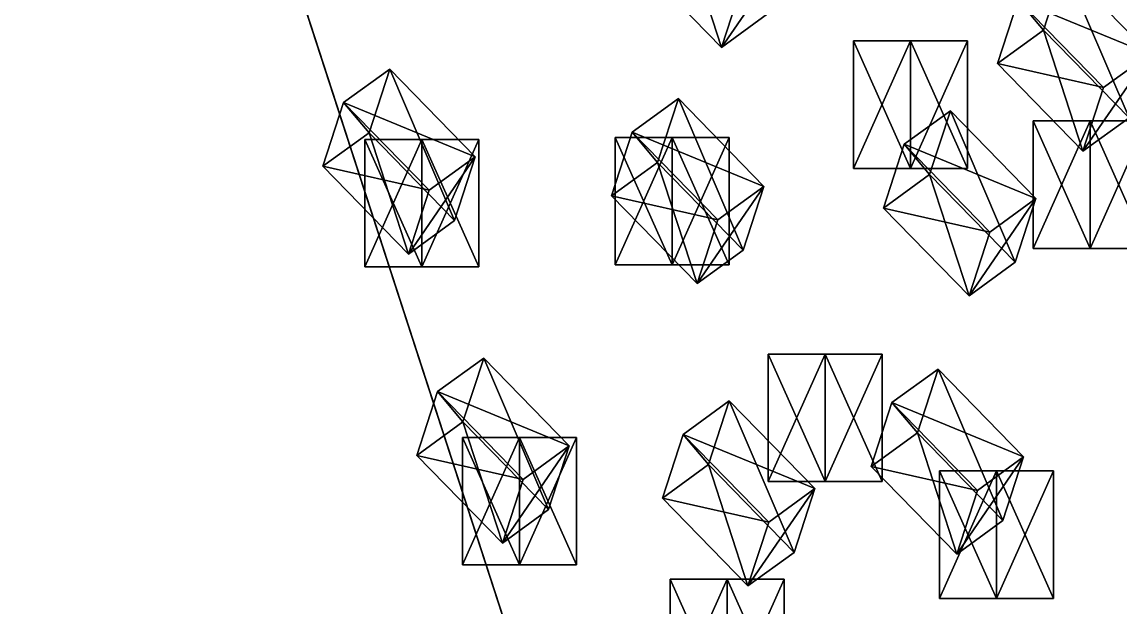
# Model space of a CAD drawing. Header units: metres. Extents: x -324 to 324, y -310 to 311.
# Drawn here: x -323.8 to -237.6, y -115.4 to -69.5 of the extents above; entities that cross this region are included whole.
import ezdxf

# ---------------------------------------------------------------- set-up
doc = ezdxf.new("R2010")
doc.units = ezdxf.units.M

msp = doc.modelspace()

# ---------------------------------------------------------------- linework, layer by layer
for p, q in [((-261.97607, -190.21149, -1061.904), (-323.78564, -0.00020891172, -938.3003)), ((-323.74664, -0.10168457, -938.09595), (-261.94806, -190.31653, -1061.6997))]:
    msp.add_line(p, q)
for points in [[(-323.78564, -0.00020891172, -938.3003), (-161.96652, 117.55693, -1261.8993), (-161.96637, -117.55719, -1261.8992), (-161.96626, -117.55709, -1261.899)], [(-323.78564, -0.00020891172, -938.3003), (-161.96637, -117.55719, -1261.8992), (-261.97607, -190.21149, -1061.904), (-261.97598, -190.21138, -1061.9039)], [(-61.935295, -190.30717, -738.10077), (-200.13196, -0.09590149, -738.10077), (-323.74664, -0.10168457, -938.09595), (-323.74655, -0.10158457, -938.0958)], [(-61.935295, -190.30717, -738.10077), (-323.74664, -0.10168457, -938.09595), (-261.94806, -190.31653, -1061.6997), (-261.94797, -190.31642, -1061.6996)], [(-268.8981, -71.47646, -914.2511), (-275.6064, -64.594635, -917.015), (-271.9885, -61.96604, -919.2513), (-271.9884, -61.965942, -919.25116)], [(-271.9885, -61.96604, -919.2513), (-265.28015, -68.84787, -916.4874), (-268.8981, -71.47646, -914.2511), (-268.898, -71.476364, -914.251)], [(-275.6064, -64.594635, -917.015), (-268.8981, -71.47646, -914.2511), (-267.27316, -66.47622, -905.7448), (-267.27307, -66.47612, -905.7447)], [(-268.8981, -71.47646, -914.2511), (-265.28015, -68.84787, -916.4874), (-263.65524, -63.847626, -907.9811), (-263.65515, -63.847527, -907.98096)], [(-263.65524, -63.847626, -907.9811), (-267.27316, -66.47622, -905.7448), (-268.8981, -71.47646, -914.2511), (-268.898, -71.476364, -914.251)], [(-235.29982, -71.991425, -871.6791), (-242.00815, -65.1096, -874.443), (-245.62608, -67.73819, -872.20667), (-245.62598, -67.73809, -872.20654)], [(-245.62608, -67.73819, -872.20667), (-242.00815, -65.1096, -874.443), (-243.63307, -70.10984, -882.9493), (-243.63297, -70.10974, -882.94916)], [(-236.92476, -76.99167, -880.1854), (-243.63307, -70.10984, -882.9493), (-242.00815, -65.1096, -874.443), (-242.00804, -65.1095, -874.4429)], [(-242.00815, -65.1096, -874.443), (-235.29982, -71.991425, -871.6791), (-236.92476, -76.99167, -880.1854), (-236.92465, -76.99157, -880.1853)], [(-243.63307, -70.10984, -882.9493), (-247.25102, -72.738434, -880.713), (-245.62608, -67.73819, -872.20667), (-245.62598, -67.73809, -872.20654)], [(-238.91777, -74.62002, -869.4428), (-245.62608, -67.73819, -872.20667), (-247.25102, -72.738434, -880.713), (-247.25092, -72.738335, -880.7129)], [(-245.62608, -67.73819, -872.20667), (-238.91777, -74.62002, -869.4428), (-235.29982, -71.991425, -871.6791), (-235.29971, -71.991325, -871.67896)], [(-240.5427, -79.62026, -877.9491), (-247.25102, -72.738434, -880.713), (-243.63307, -70.10984, -882.9493), (-243.63297, -70.10974, -882.94916)], [(-243.63307, -70.10984, -882.9493), (-236.92476, -76.99167, -880.1854), (-240.5427, -79.62026, -877.9491), (-240.54259, -79.62016, -877.949)], [(-254.05954, -80.96266, -1096.7402), (-258.5321, -80.96266, -1087.7961), (-258.5321, -70.96266, -1087.7961), (-258.532, -70.96256, -1087.796)], [(-254.05954, -70.96266, -1096.7402), (-258.5321, -70.96266, -1087.7961), (-254.06009, -70.96266, -1085.5598), (-254.05998, -70.96256, -1085.5597)], [(-258.5321, -80.96266, -1087.7961), (-254.06009, -80.96266, -1085.5598), (-254.06009, -70.96266, -1085.5598), (-254.05998, -70.96256, -1085.5597)], [(-258.5321, -70.96266, -1087.7961), (-254.05954, -70.96266, -1096.7402), (-254.05954, -80.96266, -1096.7402), (-254.05943, -80.96256, -1096.7401)], [(-254.06009, -70.96266, -1085.5598), (-258.5321, -70.96266, -1087.7961), (-258.5321, -80.96266, -1087.7961), (-258.532, -80.96256, -1087.796)], [(-254.06009, -80.96266, -1085.5598), (-249.58751, -80.96266, -1094.5039), (-249.58752, -70.96266, -1094.5039), (-249.58742, -70.96256, -1094.5038)], [(-254.06009, -70.96266, -1085.5598), (-249.58752, -70.96266, -1094.5039), (-254.05954, -70.96266, -1096.7402), (-254.05943, -70.96256, -1096.7401)], [(-249.58752, -70.96266, -1094.5039), (-254.06009, -70.96266, -1085.5598), (-254.06009, -80.96266, -1085.5598), (-254.05998, -80.96256, -1085.5597)], [(-249.58751, -80.96266, -1094.5039), (-254.05954, -80.96266, -1096.7402), (-254.05954, -70.96266, -1096.7402), (-254.05943, -70.96256, -1096.7401)], [(-254.05954, -70.96266, -1096.7402), (-249.58752, -70.96266, -1094.5039), (-249.58751, -80.96266, -1094.5039), (-249.5874, -80.96256, -1094.5038)], [(-240.5427, -79.62026, -877.9491), (-236.92476, -76.99167, -880.1854), (-235.29982, -71.991425, -871.6791), (-235.29971, -71.991325, -871.67896)], [(-235.29982, -71.991425, -871.6791), (-238.91777, -74.62002, -869.4428), (-240.5427, -79.62026, -877.9491), (-240.54259, -79.62016, -877.949)], [(-288.22305, -80.053696, -966.77686), (-294.93137, -73.17187, -969.5408), (-298.54932, -75.80046, -967.30444), (-298.54922, -75.80036, -967.3043)], [(-298.54932, -75.80046, -967.30444), (-294.93137, -73.17187, -969.5408), (-296.5563, -78.17211, -978.04706), (-296.5562, -78.17201, -978.04694)], [(-289.84796, -85.05394, -975.2832), (-296.5563, -78.17211, -978.04706), (-294.93137, -73.17187, -969.5408), (-294.93127, -73.17177, -969.54065)], [(-294.93137, -73.17187, -969.5408), (-288.22305, -80.053696, -966.77686), (-289.84796, -85.05394, -975.2832), (-289.84787, -85.05384, -975.2831)], [(-247.25102, -72.738434, -880.713), (-240.5427, -79.62026, -877.9491), (-238.91777, -74.62002, -869.4428), (-238.91766, -74.61992, -869.4427)], [(-296.5563, -78.17211, -978.04706), (-300.17422, -80.800705, -975.8108), (-298.54932, -75.80046, -967.30444), (-298.54922, -75.80036, -967.3043)], [(-291.84097, -82.68229, -964.5406), (-298.54932, -75.80046, -967.30444), (-300.17422, -80.800705, -975.8108), (-300.17413, -80.800606, -975.81067)], [(-298.54932, -75.80046, -967.30444), (-291.84097, -82.68229, -964.5406), (-288.22305, -80.053696, -966.77686), (-288.22296, -80.0536, -966.77673)], [(-265.57642, -82.37541, -932.8673), (-272.28473, -75.49358, -935.6312), (-275.90268, -78.12218, -933.3949), (-275.9026, -78.12208, -933.3948)], [(-275.90268, -78.12218, -933.3949), (-272.28473, -75.49358, -935.6312), (-273.90967, -80.49383, -944.1375), (-273.90958, -80.49373, -944.1374)], [(-267.20132, -87.375656, -941.37366), (-273.90967, -80.49383, -944.1375), (-272.28473, -75.49358, -935.6312), (-272.28464, -75.493484, -935.6311)], [(-272.28473, -75.49358, -935.6312), (-265.57642, -82.37541, -932.8673), (-267.20132, -87.375656, -941.37366), (-267.20123, -87.37556, -941.37354)], [(-244.2342, -83.32461, -899.45483), (-250.94254, -76.44278, -902.21875), (-254.56047, -79.07137, -899.9824), (-254.56036, -79.07127, -899.9823)], [(-254.56047, -79.07137, -899.9824), (-250.94254, -76.44278, -902.21875), (-252.56746, -81.44302, -910.72504), (-252.56735, -81.442924, -910.7249)], [(-245.85915, -88.32485, -907.9612), (-252.56746, -81.44302, -910.72504), (-250.94254, -76.44278, -902.21875), (-250.94243, -76.44268, -902.2186)], [(-250.94254, -76.44278, -902.21875), (-244.2342, -83.32461, -899.45483), (-245.85915, -88.32485, -907.9612), (-245.85904, -88.32475, -907.96106)], [(-239.98593, -87.24566, -1124.884), (-244.4585, -87.24566, -1115.94), (-244.45851, -77.24566, -1115.94), (-244.4584, -77.24556, -1115.9398)], [(-239.98593, -77.24566, -1124.884), (-244.45851, -77.24566, -1115.94), (-239.98648, -77.24566, -1113.7036), (-239.98637, -77.24556, -1113.7035)], [(-244.45851, -77.24566, -1115.94), (-239.98593, -77.24566, -1124.884), (-239.98593, -87.24566, -1124.884), (-239.98582, -87.24556, -1124.8839)], [(-239.98648, -77.24566, -1113.7036), (-244.45851, -77.24566, -1115.94), (-244.4585, -87.24566, -1115.94), (-244.45839, -87.24556, -1115.9398)], [(-244.4585, -87.24566, -1115.94), (-239.98648, -87.24566, -1113.7036), (-239.98648, -77.24566, -1113.7036), (-239.98637, -77.24556, -1113.7035)], [(-239.98648, -87.24566, -1113.7036), (-235.5139, -87.24566, -1122.6477), (-235.51392, -77.24566, -1122.6477), (-235.51381, -77.24556, -1122.6476)], [(-239.98648, -77.24566, -1113.7036), (-235.51392, -77.24566, -1122.6477), (-239.98593, -77.24566, -1124.884), (-239.98582, -77.24556, -1124.8839)], [(-235.51392, -77.24566, -1122.6477), (-239.98648, -77.24566, -1113.7036), (-239.98648, -87.24566, -1113.7036), (-239.98637, -87.24556, -1113.7035)], [(-235.5139, -87.24566, -1122.6477), (-239.98593, -87.24566, -1124.884), (-239.98593, -77.24566, -1124.884), (-239.98582, -77.24556, -1124.8839)], [(-239.98593, -77.24566, -1124.884), (-235.51392, -77.24566, -1122.6477), (-235.5139, -87.24566, -1122.6477), (-235.5138, -87.24556, -1122.6476)], [(-293.4659, -87.68253, -973.0469), (-300.17422, -80.800705, -975.8108), (-296.5563, -78.17211, -978.04706), (-296.5562, -78.17201, -978.04694)], [(-296.5563, -78.17211, -978.04706), (-289.84796, -85.05394, -975.2832), (-293.4659, -87.68253, -973.0469), (-293.46582, -87.682434, -973.04675)], [(-273.90967, -80.49383, -944.1375), (-277.5276, -83.12242, -941.90125), (-275.90268, -78.12218, -933.3949), (-275.9026, -78.12208, -933.3948)], [(-269.19434, -85.004005, -930.63104), (-275.90268, -78.12218, -933.3949), (-277.5276, -83.12242, -941.90125), (-277.5275, -83.12232, -941.9011)], [(-275.90268, -78.12218, -933.3949), (-269.19434, -85.004005, -930.63104), (-265.57642, -82.37541, -932.8673), (-265.57632, -82.37531, -932.8672)], [(-292.41074, -88.687675, -1020.04706), (-296.8833, -88.687675, -1011.103), (-296.8833, -78.687675, -1011.103), (-296.8832, -78.68758, -1011.1029)], [(-292.41074, -78.687675, -1020.04706), (-296.8833, -78.687675, -1011.103), (-292.4113, -78.687675, -1008.86676), (-292.4112, -78.68758, -1008.86664)], [(-296.8833, -88.687675, -1011.103), (-292.4113, -88.687675, -1008.86676), (-292.4113, -78.687675, -1008.86676), (-292.4112, -78.68758, -1008.86664)], [(-296.8833, -78.687675, -1011.103), (-292.41074, -78.687675, -1020.04706), (-292.41074, -88.687675, -1020.04706), (-292.41064, -88.68758, -1020.04694)], [(-292.4113, -78.687675, -1008.86676), (-296.8833, -78.687675, -1011.103), (-296.8833, -88.687675, -1011.103), (-296.8832, -88.68758, -1011.1029)], [(-292.4113, -88.687675, -1008.86676), (-287.93872, -88.687675, -1017.8108), (-287.93872, -78.687675, -1017.8108), (-287.93863, -78.68758, -1017.81067)], [(-292.4113, -78.687675, -1008.86676), (-287.93872, -78.687675, -1017.8108), (-292.41074, -78.687675, -1020.04706), (-292.41064, -78.68758, -1020.04694)], [(-287.93872, -78.687675, -1017.8108), (-292.4113, -78.687675, -1008.86676), (-292.4113, -88.687675, -1008.86676), (-292.4112, -88.68758, -1008.86664)], [(-287.93872, -88.687675, -1017.8108), (-292.41074, -88.687675, -1020.04706), (-292.41074, -78.687675, -1020.04706), (-292.41064, -78.68758, -1020.04694)], [(-292.41074, -78.687675, -1020.04706), (-287.93872, -78.687675, -1017.8108), (-287.93872, -88.687675, -1017.8108), (-287.93863, -88.68758, -1017.81067)], [(-272.76294, -88.533165, -1059.338), (-277.2355, -88.533165, -1050.3939), (-277.2355, -78.533165, -1050.3939), (-277.2354, -78.533066, -1050.3938)], [(-272.76294, -78.533165, -1059.338), (-277.2355, -78.533165, -1050.3939), (-272.7635, -78.533165, -1048.1576), (-272.7634, -78.533066, -1048.1575)], [(-277.2355, -88.533165, -1050.3939), (-272.7635, -88.533165, -1048.1576), (-272.7635, -78.533165, -1048.1576), (-272.7634, -78.533066, -1048.1575)], [(-277.2355, -78.533165, -1050.3939), (-272.76294, -78.533165, -1059.338), (-272.76294, -88.533165, -1059.338), (-272.76285, -88.533066, -1059.3379)], [(-272.7635, -78.533165, -1048.1576), (-277.2355, -78.533165, -1050.3939), (-277.2355, -88.533165, -1050.3939), (-277.2354, -88.533066, -1050.3938)], [(-272.7635, -88.533165, -1048.1576), (-268.29092, -88.533165, -1057.1017), (-268.29092, -78.533165, -1057.1017), (-268.29083, -78.533066, -1057.1016)], [(-272.7635, -78.533165, -1048.1576), (-268.29092, -78.533165, -1057.1017), (-272.76294, -78.533165, -1059.338), (-272.76285, -78.533066, -1059.3379)], [(-268.29092, -78.533165, -1057.1017), (-272.7635, -78.533165, -1048.1576), (-272.7635, -88.533165, -1048.1576), (-272.7634, -88.533066, -1048.1575)], [(-268.29092, -88.533165, -1057.1017), (-272.76294, -88.533165, -1059.338), (-272.76294, -78.533165, -1059.338), (-272.76285, -78.533066, -1059.3379)], [(-272.76294, -78.533165, -1059.338), (-268.29092, -78.533165, -1057.1017), (-268.29092, -88.533165, -1057.1017), (-268.29083, -88.533066, -1057.1016)], [(-252.56746, -81.44302, -910.72504), (-256.1854, -84.07162, -908.4888), (-254.56047, -79.07137, -899.9824), (-254.56036, -79.07127, -899.9823)], [(-247.85216, -85.9532, -897.21857), (-254.56047, -79.07137, -899.9824), (-256.1854, -84.07162, -908.4888), (-256.1853, -84.07152, -908.48865)], [(-254.56047, -79.07137, -899.9824), (-247.85216, -85.9532, -897.21857), (-244.2342, -83.32461, -899.45483), (-244.2341, -83.32451, -899.4547)], [(-293.4659, -87.68253, -973.0469), (-289.84796, -85.05394, -975.2832), (-288.22305, -80.053696, -966.77686), (-288.22296, -80.0536, -966.77673)], [(-288.22305, -80.053696, -966.77686), (-291.84097, -82.68229, -964.5406), (-293.4659, -87.68253, -973.0469), (-293.46582, -87.682434, -973.04675)], [(-300.17422, -80.800705, -975.8108), (-293.4659, -87.68253, -973.0469), (-291.84097, -82.68229, -964.5406), (-291.84088, -82.68219, -964.54047)], [(-270.81927, -90.00425, -939.1373), (-277.5276, -83.12242, -941.90125), (-273.90967, -80.49383, -944.1375), (-273.90958, -80.49373, -944.1374)], [(-273.90967, -80.49383, -944.1375), (-267.20132, -87.375656, -941.37366), (-270.81927, -90.00425, -939.1373), (-270.81918, -90.00415, -939.1372)], [(-249.58751, -80.96266, -1094.5039), (-254.06009, -80.96266, -1085.5598), (-258.5321, -80.96266, -1087.7961), (-258.532, -80.96256, -1087.796)], [(-258.5321, -80.96266, -1087.7961), (-254.05954, -80.96266, -1096.7402), (-249.58751, -80.96266, -1094.5039), (-249.5874, -80.96256, -1094.5038)], [(-249.47708, -90.953445, -905.72485), (-256.1854, -84.07162, -908.4888), (-252.56746, -81.44302, -910.72504), (-252.56735, -81.442924, -910.7249)], [(-252.56746, -81.44302, -910.72504), (-245.85915, -88.32485, -907.9612), (-249.47708, -90.953445, -905.72485), (-249.47697, -90.95335, -905.72473)], [(-270.81927, -90.00425, -939.1373), (-267.20132, -87.375656, -941.37366), (-265.57642, -82.37541, -932.8673), (-265.57632, -82.37531, -932.8672)], [(-265.57642, -82.37541, -932.8673), (-269.19434, -85.004005, -930.63104), (-270.81927, -90.00425, -939.1373), (-270.81918, -90.00415, -939.1372)], [(-277.5276, -83.12242, -941.90125), (-270.81927, -90.00425, -939.1373), (-269.19434, -85.004005, -930.63104), (-269.19424, -85.00391, -930.6309)], [(-249.47708, -90.953445, -905.72485), (-245.85915, -88.32485, -907.9612), (-244.2342, -83.32461, -899.45483), (-244.2341, -83.32451, -899.4547)], [(-244.2342, -83.32461, -899.45483), (-247.85216, -85.9532, -897.21857), (-249.47708, -90.953445, -905.72485), (-249.47697, -90.95335, -905.72473)], [(-256.1854, -84.07162, -908.4888), (-249.47708, -90.953445, -905.72485), (-247.85216, -85.9532, -897.21857), (-247.85205, -85.9531, -897.21844)], [(-235.5139, -87.24566, -1122.6477), (-239.98648, -87.24566, -1113.7036), (-244.4585, -87.24566, -1115.94), (-244.45839, -87.24556, -1115.9398)], [(-244.4585, -87.24566, -1115.94), (-239.98593, -87.24566, -1124.884), (-235.5139, -87.24566, -1122.6477), (-235.5138, -87.24556, -1122.6476)], [(-287.93872, -88.687675, -1017.8108), (-292.4113, -88.687675, -1008.86676), (-296.8833, -88.687675, -1011.103), (-296.8832, -88.68758, -1011.1029)], [(-296.8833, -88.687675, -1011.103), (-292.41074, -88.687675, -1020.04706), (-287.93872, -88.687675, -1017.8108), (-287.93863, -88.68758, -1017.81067)], [(-268.29092, -88.533165, -1057.1017), (-272.7635, -88.533165, -1048.1576), (-277.2355, -88.533165, -1050.3939), (-277.2354, -88.533066, -1050.3938)], [(-277.2355, -88.533165, -1050.3939), (-272.76294, -88.533165, -1059.338), (-268.29092, -88.533165, -1057.1017), (-268.29083, -88.533066, -1057.1016)], [(-260.76236, -105.52815, -1083.3362), (-265.23492, -105.52815, -1074.3921), (-265.23492, -95.52815, -1074.3921), (-265.23483, -95.52805, -1074.392)], [(-260.76236, -95.52815, -1083.3362), (-265.23492, -95.52815, -1074.3921), (-260.7629, -95.52815, -1072.1558), (-260.76282, -95.52805, -1072.1556)], [(-265.23492, -105.52815, -1074.3921), (-260.7629, -105.52815, -1072.1558), (-260.7629, -95.52815, -1072.1558), (-260.76282, -95.52805, -1072.1556)], [(-265.23492, -95.52815, -1074.3921), (-260.76236, -95.52815, -1083.3362), (-260.76236, -105.52815, -1083.3362), (-260.76227, -105.52805, -1083.336)], [(-260.7629, -95.52815, -1072.1558), (-265.23492, -95.52815, -1074.3921), (-265.23492, -105.52815, -1074.3921), (-265.23483, -105.52805, -1074.392)], [(-260.7629, -105.52815, -1072.1558), (-256.29034, -105.52815, -1081.0999), (-256.29034, -95.52815, -1081.0999), (-256.29025, -95.52805, -1081.0997)], [(-260.7629, -95.52815, -1072.1558), (-256.29034, -95.52815, -1081.0999), (-260.76236, -95.52815, -1083.3362), (-260.76227, -95.52805, -1083.336)], [(-256.29034, -95.52815, -1081.0999), (-260.7629, -95.52815, -1072.1558), (-260.7629, -105.52815, -1072.1558), (-260.76282, -105.52805, -1072.1556)], [(-256.29034, -105.52815, -1081.0999), (-260.76236, -105.52815, -1083.3362), (-260.76236, -95.52815, -1083.3362), (-260.76227, -95.52805, -1083.336)], [(-260.76236, -95.52815, -1083.3362), (-256.29034, -95.52815, -1081.0999), (-256.29034, -105.52815, -1081.0999), (-256.29025, -105.52805, -1081.0997)], [(-280.84985, -102.725494, -981.4973), (-287.55817, -95.843666, -984.2612), (-291.17612, -98.47226, -982.0249), (-291.17603, -98.47216, -982.0248)], [(-291.17612, -98.47226, -982.0249), (-287.55817, -95.843666, -984.2612), (-289.1831, -100.84391, -992.7675), (-289.183, -100.84381, -992.7674)], [(-282.47476, -107.72574, -990.00366), (-289.1831, -100.84391, -992.7675), (-287.55817, -95.843666, -984.2612), (-287.55807, -95.84357, -984.2611)], [(-287.55817, -95.843666, -984.2612), (-280.84985, -102.725494, -981.4973), (-282.47476, -107.72574, -990.00366), (-282.47467, -107.72564, -990.00354)], [(-245.1994, -103.588486, -924.8351), (-251.90773, -96.70666, -927.599), (-255.52567, -99.33525, -925.3627), (-255.52556, -99.33515, -925.36255)], [(-255.52567, -99.33525, -925.3627), (-251.90773, -96.70666, -927.599), (-253.53265, -101.7069, -936.1053), (-253.53255, -101.7068, -936.10516)], [(-246.82434, -108.58873, -933.34143), (-253.53265, -101.7069, -936.1053), (-251.90773, -96.70666, -927.599), (-251.90762, -96.70656, -927.5989)], [(-251.90773, -96.70666, -927.599), (-245.1994, -103.588486, -924.8351), (-246.82434, -108.58873, -933.34143), (-246.82423, -108.58863, -933.3413)], [(-289.1831, -100.84391, -992.7675), (-292.80103, -103.4725, -990.53125), (-291.17612, -98.47226, -982.0249), (-291.17603, -98.47216, -982.0248)], [(-284.46777, -105.35409, -979.26105), (-291.17612, -98.47226, -982.0249), (-292.80103, -103.4725, -990.53125), (-292.80093, -103.472404, -990.5311)], [(-291.17612, -98.47226, -982.0249), (-284.46777, -105.35409, -979.26105), (-280.84985, -102.725494, -981.4973), (-280.84976, -102.725395, -981.4972)], [(-261.57962, -106.081505, -954.2659), (-268.28793, -99.19968, -957.02985), (-271.90588, -101.82827, -954.7935), (-271.9058, -101.82817, -954.7934)], [(-271.90588, -101.82827, -954.7935), (-268.28793, -99.19968, -957.02985), (-269.91287, -104.19992, -965.53613), (-269.91278, -104.19982, -965.536)], [(-263.20453, -111.08175, -962.7723), (-269.91287, -104.19992, -965.53613), (-268.28793, -99.19968, -957.02985), (-268.28784, -99.19958, -957.0297)], [(-268.28793, -99.19968, -957.02985), (-261.57962, -106.081505, -954.2659), (-263.20453, -111.08175, -962.7723), (-263.20444, -111.08165, -962.77216)], [(-253.53265, -101.7069, -936.1053), (-257.1506, -104.335495, -933.869), (-255.52567, -99.33525, -925.3627), (-255.52556, -99.33515, -925.36255)], [(-248.81735, -106.21708, -922.5988), (-255.52567, -99.33525, -925.3627), (-257.1506, -104.335495, -933.869), (-257.1505, -104.335396, -933.8689)], [(-255.52567, -99.33525, -925.3627), (-248.81735, -106.21708, -922.5988), (-245.1994, -103.588486, -924.8351), (-245.1993, -103.58839, -924.83496)], [(-286.0927, -110.35433, -987.76733), (-292.80103, -103.4725, -990.53125), (-289.1831, -100.84391, -992.7675), (-289.183, -100.84381, -992.7674)], [(-289.1831, -100.84391, -992.7675), (-282.47476, -107.72574, -990.00366), (-286.0927, -110.35433, -987.76733), (-286.09262, -110.35423, -987.7672)], [(-284.74048, -112.068665, -1035.3859), (-289.21304, -112.068665, -1026.4418), (-289.21304, -102.068665, -1026.4418), (-289.21295, -102.068565, -1026.4417)], [(-284.74048, -102.068665, -1035.3859), (-289.21304, -102.068665, -1026.4418), (-284.74103, -102.068665, -1024.2054), (-284.74094, -102.068565, -1024.2053)], [(-289.21304, -112.068665, -1026.4418), (-284.74103, -112.068665, -1024.2054), (-284.74103, -102.068665, -1024.2054), (-284.74094, -102.068565, -1024.2053)], [(-289.21304, -102.068665, -1026.4418), (-284.74048, -102.068665, -1035.3859), (-284.74048, -112.068665, -1035.3859), (-284.7404, -112.068565, -1035.3857)], [(-284.74103, -102.068665, -1024.2054), (-289.21304, -102.068665, -1026.4418), (-289.21304, -112.068665, -1026.4418), (-289.21295, -112.068565, -1026.4417)], [(-284.74103, -112.068665, -1024.2054), (-280.26846, -112.068665, -1033.1495), (-280.26846, -102.068665, -1033.1495), (-280.26837, -102.068565, -1033.1494)], [(-284.74103, -102.068665, -1024.2054), (-280.26846, -102.068665, -1033.1495), (-284.74048, -102.068665, -1035.3859), (-284.7404, -102.068565, -1035.3857)], [(-280.26846, -102.068665, -1033.1495), (-284.74103, -102.068665, -1024.2054), (-284.74103, -112.068665, -1024.2054), (-284.74094, -112.068565, -1024.2053)], [(-280.26846, -112.068665, -1033.1495), (-284.74048, -112.068665, -1035.3859), (-284.74048, -102.068665, -1035.3859), (-284.7404, -102.068565, -1035.3857)], [(-284.74048, -102.068665, -1035.3859), (-280.26846, -102.068665, -1033.1495), (-280.26846, -112.068665, -1033.1495), (-280.26837, -112.068565, -1033.1494)], [(-269.91287, -104.19992, -965.53613), (-273.5308, -106.828514, -963.29987), (-271.90588, -101.82827, -954.7935), (-271.9058, -101.82817, -954.7934)], [(-265.19754, -108.7101, -952.02966), (-271.90588, -101.82827, -954.7935), (-273.5308, -106.828514, -963.29987), (-273.5307, -106.828415, -963.29974)], [(-271.90588, -101.82827, -954.7935), (-265.19754, -108.7101, -952.02966), (-261.57962, -106.081505, -954.2659), (-261.57953, -106.081406, -954.2658)], [(-250.44228, -111.21732, -931.1051), (-257.1506, -104.335495, -933.869), (-253.53265, -101.7069, -936.1053), (-253.53255, -101.7068, -936.10516)], [(-253.53265, -101.7069, -936.1053), (-246.82434, -108.58873, -933.34143), (-250.44228, -111.21732, -931.1051), (-250.44217, -111.217224, -931.105)], [(-286.0927, -110.35433, -987.76733), (-282.47476, -107.72574, -990.00366), (-280.84985, -102.725494, -981.4973), (-280.84976, -102.725395, -981.4972)], [(-280.84985, -102.725494, -981.4973), (-284.46777, -105.35409, -979.26105), (-286.0927, -110.35433, -987.76733), (-286.09262, -110.35423, -987.7672)], [(-292.80103, -103.4725, -990.53125), (-286.0927, -110.35433, -987.76733), (-284.46777, -105.35409, -979.26105), (-284.46768, -105.35399, -979.2609)], [(-266.82248, -113.71034, -960.53595), (-273.5308, -106.828514, -963.29987), (-269.91287, -104.19992, -965.53613), (-269.91278, -104.19982, -965.536)], [(-269.91287, -104.19992, -965.53613), (-263.20453, -111.08175, -962.7723), (-266.82248, -113.71034, -960.53595), (-266.8224, -113.71024, -960.5358)], [(-250.44228, -111.21732, -931.1051), (-246.82434, -108.58873, -933.34143), (-245.1994, -103.588486, -924.8351), (-245.1993, -103.58839, -924.83496)], [(-245.1994, -103.588486, -924.8351), (-248.81735, -106.21708, -922.5988), (-250.44228, -111.21732, -931.1051), (-250.44217, -111.217224, -931.105)], [(-257.1506, -104.335495, -933.869), (-250.44228, -111.21732, -931.1051), (-248.81735, -106.21708, -922.5988), (-248.81725, -106.21698, -922.5987)], [(-247.31064, -114.69515, -1110.2363), (-251.7832, -114.69515, -1101.2922), (-251.78322, -104.69515, -1101.2922), (-251.78311, -104.69505, -1101.2921)], [(-247.31064, -104.69515, -1110.2363), (-251.78322, -104.69515, -1101.2922), (-247.31119, -104.69515, -1099.0559), (-247.31108, -104.69505, -1099.0558)], [(-251.78322, -104.69515, -1101.2922), (-247.31064, -104.69515, -1110.2363), (-247.31064, -114.69515, -1110.2363), (-247.31053, -114.69505, -1110.2362)], [(-247.31119, -104.69515, -1099.0559), (-251.78322, -104.69515, -1101.2922), (-251.7832, -114.69515, -1101.2922), (-251.7831, -114.69505, -1101.2921)], [(-251.7832, -114.69515, -1101.2922), (-247.31119, -114.69515, -1099.0559), (-247.31119, -104.69515, -1099.0559), (-247.31108, -104.69505, -1099.0558)], [(-247.31119, -114.69515, -1099.0559), (-242.83861, -114.69515, -1108), (-242.83862, -104.69515, -1108), (-242.83852, -104.69505, -1107.9999)], [(-247.31119, -104.69515, -1099.0559), (-242.83862, -104.69515, -1108), (-247.31064, -104.69515, -1110.2363), (-247.31053, -104.69505, -1110.2362)], [(-242.83862, -104.69515, -1108), (-247.31119, -104.69515, -1099.0559), (-247.31119, -114.69515, -1099.0559), (-247.31108, -114.69505, -1099.0558)], [(-242.83861, -114.69515, -1108), (-247.31064, -114.69515, -1110.2363), (-247.31064, -104.69515, -1110.2363), (-247.31053, -104.69505, -1110.2362)], [(-247.31064, -104.69515, -1110.2363), (-242.83862, -104.69515, -1108), (-242.83861, -114.69515, -1108), (-242.8385, -114.69505, -1107.9999)], [(-256.29034, -105.52815, -1081.0999), (-260.7629, -105.52815, -1072.1558), (-265.23492, -105.52815, -1074.3921), (-265.23483, -105.52805, -1074.392)], [(-265.23492, -105.52815, -1074.3921), (-260.76236, -105.52815, -1083.3362), (-256.29034, -105.52815, -1081.0999), (-256.29025, -105.52805, -1081.0997)], [(-273.5308, -106.828514, -963.29987), (-266.82248, -113.71034, -960.53595), (-265.19754, -108.7101, -952.02966), (-265.19745, -108.71, -952.02954)], [(-266.82248, -113.71034, -960.53595), (-263.20453, -111.08175, -962.7723), (-261.57962, -106.081505, -954.2659), (-261.57953, -106.081406, -954.2658)], [(-261.57962, -106.081505, -954.2659), (-265.19754, -108.7101, -952.02966), (-266.82248, -113.71034, -960.53595), (-266.8224, -113.71024, -960.5358)], [(-280.26846, -112.068665, -1033.1495), (-284.74103, -112.068665, -1024.2054), (-289.21304, -112.068665, -1026.4418), (-289.21295, -112.068565, -1026.4417)], [(-289.21304, -112.068665, -1026.4418), (-284.74048, -112.068665, -1035.3859), (-280.26846, -112.068665, -1033.1495), (-280.26837, -112.068565, -1033.1494)], [(-268.4556, -123.192665, -1067.9515), (-272.92816, -123.192665, -1059.0074), (-272.92816, -113.192665, -1059.0074), (-272.92807, -113.192566, -1059.0073)], [(-268.4556, -113.192665, -1067.9515), (-272.92816, -113.192665, -1059.0074), (-268.45615, -113.192665, -1056.7711), (-268.45605, -113.192566, -1056.771)], [(-272.92816, -123.192665, -1059.0074), (-268.45615, -123.192665, -1056.7711), (-268.45615, -113.192665, -1056.7711), (-268.45605, -113.192566, -1056.771)], [(-272.92816, -113.192665, -1059.0074), (-268.4556, -113.192665, -1067.9515), (-268.4556, -123.192665, -1067.9515), (-268.4555, -123.192566, -1067.9514)], [(-268.45615, -113.192665, -1056.7711), (-272.92816, -113.192665, -1059.0074), (-272.92816, -123.192665, -1059.0074), (-272.92807, -123.192566, -1059.0073)], [(-268.45615, -123.192665, -1056.7711), (-263.98358, -123.192665, -1065.7152), (-263.98358, -113.192665, -1065.7152), (-263.9835, -113.192566, -1065.7151)], [(-268.45615, -113.192665, -1056.7711), (-263.98358, -113.192665, -1065.7152), (-268.4556, -113.192665, -1067.9515), (-268.4555, -113.192566, -1067.9514)], [(-263.98358, -113.192665, -1065.7152), (-268.45615, -113.192665, -1056.7711), (-268.45615, -123.192665, -1056.7711), (-268.45605, -123.192566, -1056.771)], [(-263.98358, -123.192665, -1065.7152), (-268.4556, -123.192665, -1067.9515), (-268.4556, -113.192665, -1067.9515), (-268.4555, -113.192566, -1067.9514)], [(-268.4556, -113.192665, -1067.9515), (-263.98358, -113.192665, -1065.7152), (-263.98358, -123.192665, -1065.7152), (-263.9835, -123.192566, -1065.7151)], [(-242.83861, -114.69515, -1108), (-247.31119, -114.69515, -1099.0559), (-251.7832, -114.69515, -1101.2922), (-251.7831, -114.69505, -1101.2921)], [(-251.7832, -114.69515, -1101.2922), (-247.31064, -114.69515, -1110.2363), (-242.83861, -114.69515, -1108), (-242.8385, -114.69505, -1107.9999)]]:
    msp.add_3dface(points)

doc.saveas('drawing.dxf')
